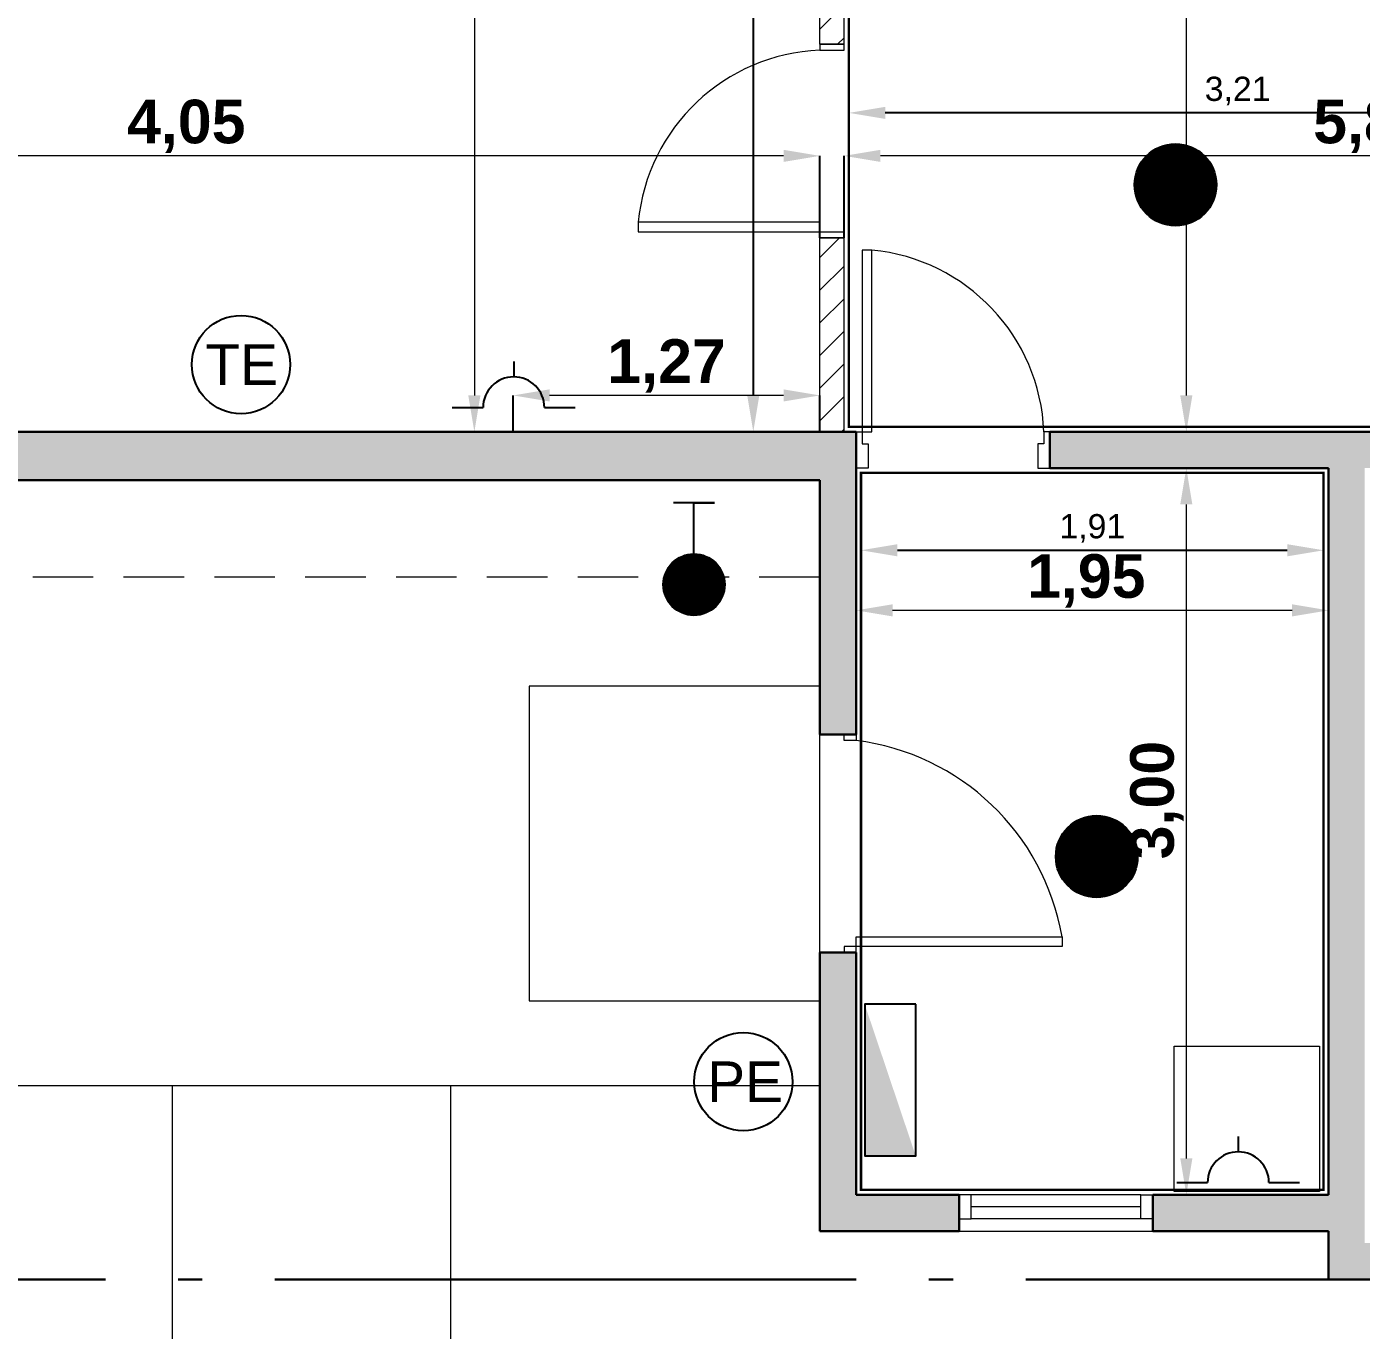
# Model space of a CAD drawing. Header units: millimetres. Extents: x 1434 to 1660, y 1457 to 1517.
# Drawn here: x 1524.13 to 1529.64, y 1486.88 to 1492.26 of the extents above; entities that cross this region are included whole.
import ezdxf

# ---------------------------------------------------------------- set-up
doc = ezdxf.new("R2010")
doc.units = ezdxf.units.MM
doc.linetypes.add('ACAD_ISO04W100', pattern=[30, 24, -3, 0, -3])
doc.linetypes.add('HIDDEN', pattern=[0.375, 0.25, -0.125])
for name, color, linetype, lineweight in [('0.1', 50, 'Continuous', 0), ('0.2', 40, 'Continuous', 20), ('0.3', 30, 'Continuous', 30), ('0.4', 20, 'Continuous', 40), ('carpinterias', 140, 'Continuous', 9), ('cotas', 104, 'Continuous', 18), ('gris', 251, 'Continuous', 18), ('L.M.', 160, 'ACAD_ISO04W100', 30), ('madera', 35, 'Continuous', 18), ('rojo muros', 232, 'Continuous', 18)]:
    doc.layers.add(name, color=color, linetype=linetype, lineweight=lineweight)
doc.layers.add('10-INST-ELEC-SIMB', color=6, linetype='Continuous')
doc.layers.add('2-Cotas Muros', color=7, linetype='Continuous')
doc.styles.add('ARIAL', font='ARIAL.TTF')
doc.styles.add('SANSSERIFBOLD', font='sasb____.pfb')
doc.styles.get("Standard").update_dxf_attribs({"font": 'ARIAL.TTF'})
doc.dimstyles.new('ISO-25', dxfattribs={"dimtxt": 2.5, "dimasz": 2.5, "dimexe": 1.25, "dimexo": 0.625, "dimtad": 1, "dimtxsty": 'Standard', "dimcen": 2.5, "dimadec": 0, "dimazin": 0, "dimtfac": 1, "dimtmove": 0, "dimatfit": 3, "dimfxl": 0, "dimarcsym": 0})
doc.dimstyles.new('mamp. cotas 1en100', dxfattribs={"dimtxt": 0.18, "dimasz": 0.15, "dimexe": 0.0685, "dimexo": 0, "dimgap": 0.03, "dimtad": 1, "dimtxsty": 'ARIAL', "dimcen": 2, "dimclrd": 250, "dimclre": 253, "dimadec": 0, "dimazin": 0, "dimtfac": 1, "dimtmove": 0, "dimatfit": 3, "dimfxl": 0, "dimarcsym": 0})

# ---------------------------------------------------------------- blocks, each defined once
blk = doc.blocks.new('CAM2')
at = {"layer": '0.1'}
for p, q in [((455.9949, -70.2022), (454.5189, -70.2022)), ((455.1995, -70.3575), (455.4181, -70.2022)), ((455.9951, -70.8786), (455.4181, -70.2022)), ((455.9949, -70.2022), (455.9953, -71.5522)), ((456.2555, -70.2022), (455.9949, -70.2022)), ((455.2157, -70.3597), (455.4139, -70.2167)), ((455.9473, -70.8178), (455.4139, -70.2167)), ((454.4033, -70.302), (454.4033, -71.4525)), ((455.9951, -70.8786), (455.1995, -70.3575)), ((455.9473, -70.8178), (455.2157, -70.3597)), ((455.9951, -70.8786), (455.1976, -71.3986)), ((455.9951, -70.8786), (455.4154, -71.5522)), ((455.9471, -70.9394), (455.2139, -71.3964)), ((455.9471, -70.9394), (455.4118, -71.5399)), ((455.1976, -71.3986), (455.4154, -71.5522)), ((455.2139, -71.3964), (455.4118, -71.5399)), ((454.5167, -71.5522), (455.9953, -71.5522)), ((456.2533, -71.5522), (455.9953, -71.5522))]:
    blk.add_line(p, q, dxfattribs=at)
at = {"layer": '0.1', "lineweight": 0}
blk.add_line((456.3533, -70.3046), (456.3533, -71.4542), dxfattribs=at)
at = {"layer": '0.1'}
blk.add_lwpolyline([(454.3783, -71.5772), (456.3783, -71.5772), (456.3783, -70.1772), (454.3783, -70.1772)], close=True, dxfattribs=at)
at = {"layer": '0.1', "lineweight": 0}
for points in [[(456.0445, -70.2768), (456.3014, -70.2768), (456.3014, -70.8401), (456.0445, -70.8401)], [(456.0445, -71.4821), (456.3014, -71.4821), (456.3014, -70.9188), (456.0445, -70.9188)]]:
    blk.add_lwpolyline(points, close=True, dxfattribs=at)
at = {"layer": '0.1'}
for centre, radius, start, end in [((454.5182, -70.3183), 0.1161, 89.6824, 171.9182), ((456.2529, -70.3026), 0.1004, 358.8322, 88.5295), ((454.5142, -71.4407), 0.1115, 186.0457, 271.2819), ((456.2565, -71.4555), 0.0968, 268.1228, 0.7932)]:
    blk.add_arc(centre, radius, start, end, dxfattribs=at)
at = {"layer": 'madera'}
for points in [[(455.9781, -70.1272), (456.3781, -70.1272), (456.3781, -69.7272), (455.9781, -69.7272)], [(455.9781, -71.6272), (456.3781, -71.6272), (456.3781, -72.0272), (455.9781, -72.0272)]]:
    blk.add_lwpolyline(points, close=True, dxfattribs=at)
blk = doc.blocks.new('*D19')
at = {"layer": 'cotas', "color": 0, "linetype": 'Continuous', "lineweight": -2}
for p, q in [((1526.5053, 1495.3359), (1525.9787, 1495.3359)), ((1526.6869, 1490.5859), (1525.9787, 1490.5859))]:
    blk.add_line(p, q, dxfattribs=at)
at = {"layer": 'cotas', "color": 0, "linetype": 'Continuous', "lineweight": 9}
blk.add_line((1525.9787, 1495.1859), (1525.9787, 1490.7359), dxfattribs=at)
at = {"layer": 'cotas', "color": 0, "linetype": 'Continuous'}
for points in [[(1525.9537, 1495.1859), (1526.0037, 1495.1859), (1525.9787, 1495.3359)], [(1525.9537, 1490.7359), (1526.0037, 1490.7359), (1525.9787, 1490.5859)]]:
    blk.add_solid(points, dxfattribs=at)
at = {"layer": 'Defpoints', "color": 0, "linetype": 'Continuous'}
for p in [(1526.5053, 1495.3359), (1525.9787, 1490.5859), (1526.6869, 1490.5859)]:
    blk.add_point(p, dxfattribs=at)
at = {"layer": 'cotas', "linetype": 'Continuous', "insert": (1525.8571, 1492.9609), "char_height": 0.18, "attachment_point": 5, "rotation": 90, "style": 'SANSSERIFBOLD'}
blk.add_mtext('4,75', dxfattribs=at)
blk = doc.blocks.new('*D20')
at = {"layer": 'cotas', "color": 0, "linetype": 'Continuous', "lineweight": -2}
for p, q in [((1529.4449, 1495.3359), (1528.9184, 1495.3359)), ((1529.6266, 1490.5859), (1528.9184, 1490.5859))]:
    blk.add_line(p, q, dxfattribs=at)
at = {"layer": 'cotas', "color": 0, "linetype": 'Continuous', "lineweight": 9}
blk.add_line((1528.9184, 1495.1859), (1528.9184, 1490.7359), dxfattribs=at)
at = {"layer": 'cotas', "color": 0, "linetype": 'Continuous'}
for points in [[(1528.8934, 1495.1859), (1528.9434, 1495.1859), (1528.9184, 1495.3359)], [(1528.8934, 1490.7359), (1528.9434, 1490.7359), (1528.9184, 1490.5859)]]:
    blk.add_solid(points, dxfattribs=at)
at = {"layer": 'Defpoints', "color": 0, "linetype": 'Continuous'}
for p in [(1529.4449, 1495.3359), (1528.9184, 1490.5859), (1529.6266, 1490.5859)]:
    blk.add_point(p, dxfattribs=at)
at = {"layer": 'cotas', "linetype": 'Continuous', "insert": (1528.7968, 1492.9609), "char_height": 0.18, "attachment_point": 5, "rotation": 90, "style": 'SANSSERIFBOLD'}
blk.add_mtext('4,75', dxfattribs=at)
blk = doc.blocks.new('*D21')
at = {"layer": 'cotas', "color": 0, "linetype": 'Continuous', "lineweight": -2}
for p, q in [((1529.4449, 1490.4359), (1528.9184, 1490.4359)), ((1529.5053, 1487.4359), (1528.9184, 1487.4359))]:
    blk.add_line(p, q, dxfattribs=at)
at = {"layer": 'cotas', "color": 0, "linetype": 'Continuous', "lineweight": 9}
blk.add_line((1528.9184, 1490.2859), (1528.9184, 1487.5859), dxfattribs=at)
at = {"layer": 'cotas', "color": 0, "linetype": 'Continuous'}
for points in [[(1528.8934, 1490.2859), (1528.9434, 1490.2859), (1528.9184, 1490.4359)], [(1528.8934, 1487.5859), (1528.9434, 1487.5859), (1528.9184, 1487.4359)]]:
    blk.add_solid(points, dxfattribs=at)
at = {"layer": 'Defpoints', "color": 0, "linetype": 'Continuous'}
for p in [(1529.4449, 1490.4359), (1528.9184, 1487.4359), (1529.5053, 1487.4359)]:
    blk.add_point(p, dxfattribs=at)
at = {"layer": 'cotas', "linetype": 'Continuous', "insert": (1528.7968, 1489.0651), "char_height": 0.18, "attachment_point": 5, "rotation": 90, "style": 'SANSSERIFBOLD'}
blk.add_mtext('3,00', dxfattribs=at)
blk = doc.blocks.new('*D26')
at = {"layer": 'cotas', "color": 0, "linetype": 'Continuous', "lineweight": -2}
for p, q in [((1523.3553, 1491.43), (1523.3553, 1491.7249)), ((1527.4053, 1491.3859), (1527.4053, 1491.7249))]:
    blk.add_line(p, q, dxfattribs=at)
at = {"layer": 'cotas', "color": 0, "linetype": 'Continuous', "lineweight": 9}
blk.add_line((1527.2553, 1491.7249), (1523.5053, 1491.7249), dxfattribs=at)
at = {"layer": 'cotas', "color": 0, "linetype": 'Continuous'}
for points in [[(1523.5053, 1491.7499), (1523.5053, 1491.6999), (1523.3553, 1491.7249)], [(1527.2553, 1491.7499), (1527.2553, 1491.6999), (1527.4053, 1491.7249)]]:
    blk.add_solid(points, dxfattribs=at)
at = {"layer": 'Defpoints', "color": 0, "linetype": 'Continuous'}
for p in [(1523.3553, 1491.7249), (1523.3553, 1491.43), (1527.4053, 1491.3859)]:
    blk.add_point(p, dxfattribs=at)
at = {"layer": 'cotas', "linetype": 'Continuous', "insert": (1524.7892, 1491.8465), "char_height": 0.18, "attachment_point": 5, "style": 'SANSSERIFBOLD'}
blk.add_mtext('4,05', dxfattribs=at)
blk = doc.blocks.new('*D27')
at = {"layer": 'cotas', "color": 0, "linetype": 'Continuous', "lineweight": -2}
for p, q in [((1527.5053, 1491.3859), (1527.5053, 1491.7249)), ((1533.3553, 1491.578), (1533.3553, 1491.7249))]:
    blk.add_line(p, q, dxfattribs=at)
at = {"layer": 'cotas', "color": 0, "linetype": 'Continuous', "lineweight": 9}
blk.add_line((1533.2053, 1491.7249), (1527.6553, 1491.7249), dxfattribs=at)
at = {"layer": 'cotas', "color": 0, "linetype": 'Continuous'}
for points in [[(1527.6553, 1491.7499), (1527.6553, 1491.6999), (1527.5053, 1491.7249)], [(1533.2053, 1491.7499), (1533.2053, 1491.6999), (1533.3553, 1491.7249)]]:
    blk.add_solid(points, dxfattribs=at)
at = {"layer": 'Defpoints', "color": 0, "linetype": 'Continuous'}
for p in [(1527.5053, 1491.7249), (1533.3553, 1491.578), (1527.5053, 1491.3859)]:
    blk.add_point(p, dxfattribs=at)
at = {"layer": 'cotas', "linetype": 'Continuous', "insert": (1529.6867, 1491.8465), "char_height": 0.18, "attachment_point": 5, "style": 'SANSSERIFBOLD'}
blk.add_mtext('5,85', dxfattribs=at)
blk = doc.blocks.new('*D29')
at = {"layer": 'cotas', "color": 0, "linetype": 'Continuous', "lineweight": -2}
blk.add_line((1527.5553, 1489.5868), (1527.5553, 1489.8484), dxfattribs=at)
at = {"layer": 'cotas', "color": 0, "linetype": 'Continuous', "lineweight": 9}
blk.add_line((1529.3553, 1489.8484), (1527.7053, 1489.8484), dxfattribs=at)
at = {"layer": 'cotas', "color": 0, "linetype": 'Continuous'}
for points in [[(1527.7053, 1489.8734), (1527.7053, 1489.8234), (1527.5553, 1489.8484)], [(1529.3553, 1489.8734), (1529.3553, 1489.8234), (1529.5053, 1489.8484)]]:
    blk.add_solid(points, dxfattribs=at)
at = {"layer": 'Defpoints', "color": 0, "linetype": 'Continuous'}
for p in [(1527.5553, 1489.8484), (1529.5053, 1489.8484), (1527.5553, 1489.5868)]:
    blk.add_point(p, dxfattribs=at)
at = {"layer": 'cotas', "linetype": 'Continuous', "insert": (1528.5053, 1489.97), "char_height": 0.18, "attachment_point": 5, "style": 'SANSSERIFBOLD'}
blk.add_mtext('1,95', dxfattribs=at)
blk = doc.blocks.new('SEPLN520')
at = {"color": 0}
blk.add_lwpolyline([(-0.4103, 0.3279), (-0.4103, 0.0471), (0.424, 0.0471), (0.424, 0.3279), (-0.4103, 0.3279)], dxfattribs=at)
blk.add_solid([(0.424, 0.3279), (0.424, 0.0471), (-0.4103, 0.0471)], dxfattribs=at)
blk = doc.blocks.new('SEPLN523')
at = {"color": 0}
blk.add_line((0.0009, 0.2926), (0.0009, 0.2081), dxfattribs=at)
at = {"color": 0, "linetype": 'Continuous'}
for p, q in [((-0.3371, 0.0391), (-0.1681, 0.0391)), ((0.1699, 0.0391), (0.3389, 0.0391))]:
    blk.add_line(p, q, dxfattribs=at)
blk.add_arc((0.0009, 0.0391), 0.169, 0, 180, dxfattribs=at)
blk = doc.blocks.new('*D71')
at = {"layer": 'cotas', "color": 0, "linetype": 'Continuous', "lineweight": -2}
for p, q in [((1526.1395, 1490.5859), (1526.1395, 1490.7359)), ((1527.4053, 1490.5859), (1527.4053, 1490.7359))]:
    blk.add_line(p, q, dxfattribs=at)
at = {"layer": 'cotas', "color": 0, "linetype": 'Continuous', "lineweight": 9}
blk.add_line((1527.2553, 1490.7359), (1526.2895, 1490.7359), dxfattribs=at)
at = {"layer": 'cotas', "color": 0, "linetype": 'Continuous'}
for points in [[(1526.2895, 1490.7609), (1526.2895, 1490.7109), (1526.1395, 1490.7359)], [(1527.2553, 1490.7609), (1527.2553, 1490.7109), (1527.4053, 1490.7359)]]:
    blk.add_solid(points, dxfattribs=at)
at = {"layer": 'Defpoints', "color": 0, "linetype": 'Continuous'}
for p in [(1526.1395, 1490.7359), (1526.1395, 1490.5859), (1527.4053, 1490.5859)]:
    blk.add_point(p, dxfattribs=at)
at = {"layer": 'cotas', "linetype": 'Continuous', "insert": (1526.7724, 1490.8575), "char_height": 0.18, "attachment_point": 5, "style": 'SANSSERIFBOLD'}
blk.add_mtext('1,27', dxfattribs=at)
blk = doc.blocks.new('SEPLN504')
at = {"color": 0, "const_width": 0.169}
blk.add_lwpolyline([(-0.0819, 0.0121, 1), (0.0871, 0.0121, 1)], format="xyb", close=True, dxfattribs=at)
at = {"color": 0}
blk.add_circle((0.0026, 0.0121), 0.169, dxfattribs=at)
blk = doc.blocks.new('SEPLN502')
at = {"color": 0}
for p, q in [((0, 0.2535), (0, 0)), ((-0.0845, 0), (0.0845, 0)), ((0, 0), (-0.0845, 0))]:
    blk.add_line(p, q, dxfattribs=at)
at = {"color": 0, "const_width": 0.12675}
blk.add_lwpolyline([(-0.063375, 0.338, 1), (0.063375, 0.338, 1)], format="xyb", close=True, dxfattribs=at)
at = {"color": 0}
blk.add_circle((0, 0.338), 0.12675, dxfattribs=at)
blk = doc.blocks.new('SEPLN517')
at = {"color": 0}
blk.add_circle((0, 0), 0.2704, dxfattribs=at)
at = {"color": 0, "style": 'ARIAL'}
blk.add_text('PE', height=0.22389, dxfattribs=at).set_placement((-0.1989, -0.112))
blk = doc.blocks.new('SEPLN521')
at = {"color": 0}
blk.add_circle((0, 0), 0.2704, dxfattribs=at)
at = {"color": 0, "style": 'ARIAL'}
blk.add_text('TE', height=0.22389, dxfattribs=at).set_placement((-0.1964, -0.112))
blk = doc.blocks.new('*D72')
at = {"layer": '2-Cotas Muros', "color": 253, "lineweight": -2}
for p, q in [((1527.5053, 1495.3359), (1527.0618, 1495.3359)), ((1527.5053, 1490.5859), (1527.0618, 1490.5859))]:
    blk.add_line(p, q, dxfattribs=at)
at = {"layer": '2-Cotas Muros', "color": 250, "lineweight": -2}
blk.add_line((1527.1303, 1495.1859), (1527.1303, 1490.7359), dxfattribs=at)
at = {"layer": '2-Cotas Muros', "color": 250}
for points in [[(1527.1053, 1495.1859), (1527.1553, 1495.1859), (1527.1303, 1495.3359)], [(1527.1053, 1490.7359), (1527.1553, 1490.7359), (1527.1303, 1490.5859)]]:
    blk.add_solid(points, dxfattribs=at)
at = {"layer": 'Defpoints', "color": 0}
for p in [(1527.5053, 1495.3359), (1527.1303, 1490.5859), (1527.5053, 1490.5859)]:
    blk.add_point(p, dxfattribs=at)
at = {"layer": '2-Cotas Muros', "color": 0, "insert": (1527.0404, 1492.9609), "char_height": 0.1, "attachment_point": 5, "rotation": 90, "style": 'ARIAL'}
blk.add_mtext('4,75', dxfattribs=at)
blk = doc.blocks.new('*D75')
at = {"layer": '2-Cotas Muros', "color": 253, "lineweight": -2}
for p, q in [((1527.5753, 1490.4159), (1527.5753, 1490.028)), ((1529.4853, 1490.4159), (1529.4853, 1490.028))]:
    blk.add_line(p, q, dxfattribs=at)
at = {"layer": '2-Cotas Muros', "color": 250, "lineweight": -2}
blk.add_line((1527.7253, 1490.0965), (1529.3353, 1490.0965), dxfattribs=at)
at = {"layer": '2-Cotas Muros', "color": 250}
for points in [[(1527.7253, 1490.1215), (1527.7253, 1490.0715), (1527.5753, 1490.0965)], [(1529.3353, 1490.1215), (1529.3353, 1490.0715), (1529.4853, 1490.0965)]]:
    blk.add_solid(points, dxfattribs=at)
at = {"layer": 'Defpoints', "color": 0}
for p in [(1527.5753, 1490.4159), (1529.4853, 1490.4159), (1529.4853, 1490.0965)]:
    blk.add_point(p, dxfattribs=at)
at = {"layer": '2-Cotas Muros', "color": 0, "insert": (1528.5303, 1490.1866), "char_height": 0.1, "attachment_point": 5, "style": 'ARIAL'}
blk.add_mtext('1,91', dxfattribs=at)
blk = doc.blocks.new('*D80')
at = {"layer": '2-Cotas Muros', "color": 253, "lineweight": -2}
for p, q in [((1527.5253, 1492.1659), (1527.5253, 1491.8339)), ((1530.7353, 1492.1659), (1530.7353, 1491.8339))]:
    blk.add_line(p, q, dxfattribs=at)
at = {"layer": '2-Cotas Muros', "color": 250, "lineweight": -2}
blk.add_line((1530.5853, 1491.9024), (1527.6753, 1491.9024), dxfattribs=at)
at = {"layer": '2-Cotas Muros', "color": 250}
for points in [[(1527.6753, 1491.9274), (1527.6753, 1491.8774), (1527.5253, 1491.9024)], [(1530.5853, 1491.9274), (1530.5853, 1491.8774), (1530.7353, 1491.9024)]]:
    blk.add_solid(points, dxfattribs=at)
at = {"layer": 'Defpoints', "color": 0}
for p in [(1527.5253, 1492.1659), (1530.7353, 1492.1659), (1527.5253, 1491.9024)]:
    blk.add_point(p, dxfattribs=at)
at = {"layer": '2-Cotas Muros', "color": 0, "insert": (1529.1303, 1491.9925), "char_height": 0.1, "attachment_point": 5, "style": 'ARIAL'}
blk.add_mtext('3,21', dxfattribs=at)

msp = doc.modelspace()

# ---------------------------------------------------------------- hatches: boundary and pattern name
at = {"layer": 'gris'}
h = msp.add_hatch(dxfattribs=at)
h.set_pattern_fill('LINE', color=10, scale=0.03, angle=45, style=0)
h.paths.add_polyline_path([(1527.50526, 1495.3359), (1527.40526, 1495.3359), (1527.40526, 1492.1859), (1527.50526, 1492.1859)])
h.paths.add_polyline_path([(1527.50526, 1491.3859), (1527.40526, 1491.3859), (1527.40526, 1490.5859), (1527.50526, 1490.5859)])
at = {"layer": 'rojo muros'}
h = msp.add_hatch(color=256, dxfattribs=at)
h.paths.add_polyline_path([(1533.05526, 1495.5359), (1532.80526, 1495.5359), (1532.80526, 1495.3359), (1532.85526, 1495.3359), (1532.85526, 1495.2859), (1533.05526, 1495.2859)])
h.paths.add_polyline_path([(1533.55526, 1490.5859), (1533.30526, 1490.5859), (1533.30526, 1490.4359), (1533.55526, 1490.4359)])
h.paths.add_polyline_path([(1533.30526, 1490.5859), (1533.25526, 1490.5859), (1533.25526, 1490.4859), (1533.28026, 1490.4859), (1533.28026, 1490.4359), (1533.30526, 1490.4359)])
h.paths.add_polyline_path([(1533.25526, 1490.5859), (1532.65526, 1490.5859), (1532.65526, 1490.4859), (1532.63026, 1490.4859), (1532.63026, 1490.4359), (1533.28026, 1490.4359), (1533.28026, 1490.4859), (1533.25526, 1490.4859)])
h.paths.add_polyline_path([(1532.65526, 1490.5859), (1532.60526, 1490.5859), (1532.60526, 1490.4359), (1532.63026, 1490.4359), (1532.63026, 1490.4859), (1532.65526, 1490.4859)])
h.paths.add_polyline_path([(1532.60526, 1490.5859), (1530.50526, 1490.5859), (1530.50526, 1490.4359), (1531.25526, 1490.4359), (1531.25526, 1487.2359), (1530.50526, 1487.2359), (1530.50526, 1487.0859), (1531.40526, 1487.0859), (1531.40526, 1490.4359), (1532.60526, 1490.4359)])
h.paths.add_polyline_path([(1529.65526, 1490.4359), (1529.70526, 1490.4359), (1529.70526, 1490.5859), (1528.35526, 1490.5859), (1528.35526, 1490.4359), (1529.50526, 1490.4359), (1529.50526, 1487.4359), (1528.78026, 1487.4359), (1528.78026, 1487.2859), (1529.50526, 1487.2859), (1529.50526, 1487.0859), (1529.70526, 1487.0859), (1529.70526, 1487.2359), (1529.65526, 1487.2359)])
h.paths.add_polyline_path([(1527.98026, 1487.4359), (1527.55526, 1487.4359), (1527.55526, 1488.4359), (1527.40526, 1488.4359), (1527.40526, 1487.2859), (1527.98026, 1487.2859)])
h.paths.add_polyline_path([(1527.55526, 1490.5859), (1523.35526, 1490.5859), (1523.35159, 1490.68136), (1523.15159, 1490.68136), (1523.15526, 1490.3859), (1527.40526, 1490.3859), (1527.40526, 1489.3359), (1527.55526, 1489.3359), (1527.55526, 1490.3859)])
h.paths.add_polyline_path([(1523.35526, 1494.4859), (1523.15526, 1494.4859), (1523.15526, 1491.48136), (1523.35159, 1491.48136)])
h.paths.add_polyline_path([(1524.10526, 1495.5359), (1523.15526, 1495.5359), (1523.15526, 1495.2859), (1523.35526, 1495.2859), (1523.35526, 1495.3359), (1524.10526, 1495.3359)])
h.paths.add_polyline_path([(1527.75526, 1495.5359), (1526.50526, 1495.5359), (1526.50526, 1495.3359), (1527.75526, 1495.3359)])
h.paths.add_polyline_path([(1530.80526, 1495.5359), (1530.15526, 1495.5359), (1530.15526, 1495.3359), (1530.80526, 1495.3359)])
h.paths.add_polyline_path([(1532.85526, 1493.21276), (1533.05526, 1493.21276), (1533.05526, 1494.7359), (1532.85526, 1494.7359)])
h.paths.add_polyline_path([(1533.55526, 1492.3359), (1530.75526, 1492.3359), (1530.75526, 1492.1859), (1533.35526, 1492.1859), (1533.35526, 1491.3859), (1533.55526, 1491.3859)])

# ---------------------------------------------------------------- linework, layer by layer
at = {"layer": '0.1', "linetype": 'HIDDEN'}
msp.add_line((1527.40526, 1489.9859), (1522.75526, 1489.9859), dxfattribs=at)
at = {"layer": '0.1'}
msp.add_line((1527.98026, 1487.2859), (1528.78026, 1487.2859), dxfattribs=at)
at = {"layer": '0.2', "color": 10}
for p, q in [((1527.40526, 1492.1859), (1527.40526, 1495.3359)), ((1527.50526, 1492.1859), (1527.50526, 1495.3359)), ((1527.40526, 1492.1859), (1527.50526, 1492.1859)), ((1527.40526, 1490.5859), (1527.40526, 1491.3859)), ((1527.40526, 1491.3859), (1527.50526, 1491.3859)), ((1527.50526, 1490.5859), (1527.50526, 1491.3859))]:
    msp.add_line(p, q, dxfattribs=at)
at = {"layer": '0.2'}
msp.add_lwpolyline([(1529.46791, 1487.44934), (1528.86791, 1487.44934), (1528.86791, 1488.04934), (1529.46791, 1488.04934)], close=True, dxfattribs=at)
at = {"layer": '0.3'}
for p, q in [((1527.55526, 1490.5859), (1523.35526, 1490.5859)), ((1527.55526, 1490.3859), (1527.55526, 1490.5859)), ((1529.70526, 1490.5859), (1528.35526, 1490.5859)), ((1528.35526, 1490.4359), (1528.35526, 1490.5859)), ((1529.50526, 1490.4359), (1528.35526, 1490.4359)), ((1529.50526, 1487.4359), (1529.50526, 1490.4359)), ((1527.40526, 1490.3859), (1523.15526, 1490.3859)), ((1527.40526, 1490.3859), (1527.40526, 1489.3359)), ((1527.55526, 1490.3859), (1527.55526, 1489.3359)), ((1527.55526, 1489.3359), (1527.40526, 1489.3359)), ((1527.55526, 1488.4359), (1527.40526, 1488.4359)), ((1527.40526, 1488.4359), (1527.40526, 1487.2859)), ((1527.55526, 1488.4359), (1527.55526, 1487.4359)), ((1527.98026, 1487.4359), (1527.55526, 1487.4359)), ((1527.98026, 1487.4359), (1527.98026, 1487.2859)), ((1528.78026, 1487.4359), (1528.78026, 1487.2859)), ((1529.50526, 1487.4359), (1528.78026, 1487.4359)), ((1527.40526, 1487.2859), (1527.98026, 1487.2859)), ((1528.78026, 1487.2859), (1529.50526, 1487.2859)), ((1529.50526, 1487.0859), (1529.50526, 1487.2859)), ((1529.50526, 1487.0859), (1529.70526, 1487.0859))]:
    msp.add_line(p, q, dxfattribs=at)
at = {"layer": '2-Cotas Muros', "color": 26, "linetype": 'HIDDEN', "ltscale": 0.8, "const_width": 0.01}
for points in [[(1527.52526, 1495.3159), (1527.52526, 1490.6059), (1533.33526, 1490.6059), (1533.33526, 1492.1659), (1530.73526, 1492.1659), (1530.73526, 1492.3559), (1532.83526, 1492.3559), (1532.83526, 1495.3159)], [(1529.48526, 1490.4159), (1527.57526, 1490.4159), (1527.57526, 1487.4559), (1529.48526, 1487.4559)]]:
    msp.add_lwpolyline(points, close=True, dxfattribs=at)
at = {"layer": 'carpinterias'}
for p, q in [((1528.73026, 1487.4359), (1528.03026, 1487.4359)), ((1528.73026, 1487.3859), (1528.03026, 1487.3859)), ((1528.73026, 1487.3359), (1528.03026, 1487.3359))]:
    msp.add_line(p, q, dxfattribs=at)
for points in [[(1528.03026, 1487.4359), (1527.98026, 1487.4359), (1527.98026, 1487.3359), (1528.03026, 1487.3359)], [(1528.73026, 1487.4359), (1528.78026, 1487.4359), (1528.78026, 1487.3359), (1528.73026, 1487.3359)]]:
    msp.add_lwpolyline(points, close=True, dxfattribs=at)
at = {"layer": 'gris'}
for p, q in [((1527.40526, 1488.4359), (1527.40526, 1489.3359)), ((1527.40526, 1487.8859), (1523.35526, 1487.8859)), ((1524.73026, 1487.8859), (1524.73026, 1479.0859)), ((1525.88026, 1487.8859), (1525.88026, 1479.0859))]:
    msp.add_line(p, q, dxfattribs=at)
msp.add_lwpolyline([(1527.40526, 1489.5359), (1526.20526, 1489.5359), (1526.20526, 1488.2359), (1527.40526, 1488.2359)], dxfattribs=at)
at = {"layer": 'L.M.', "color": 253, "ltscale": 0.1}
msp.add_line((1539.95526, 1487.0859), (1517.95526, 1487.0859), dxfattribs=at)
at = {"layer": 'madera'}
for points in [[(1527.50526, 1492.1859), (1527.40526, 1492.1859), (1527.40526, 1492.1609), (1527.50526, 1492.1609), (1527.50526, 1492.1609), (1527.50526, 1492.1609), (1527.50526, 1492.1859)], [(1527.50526, 1491.3859), (1527.40526, 1491.3859), (1527.40526, 1491.4109), (1527.50526, 1491.4109), (1527.50526, 1491.4109), (1527.50526, 1491.4109), (1527.50526, 1491.3859)], [(1527.55526, 1490.4359), (1527.55526, 1490.5859), (1527.58026, 1490.5859), (1527.58026, 1490.5359), (1527.60526, 1490.5359), (1527.60526, 1490.4359), (1527.55526, 1490.4359)], [(1528.35526, 1490.4359), (1528.35526, 1490.5859), (1528.33026, 1490.5859), (1528.33026, 1490.5359), (1528.30526, 1490.5359), (1528.30526, 1490.4359), (1528.35526, 1490.4359)], [(1527.50526, 1489.3359), (1527.55526, 1489.3359), (1527.55526, 1489.3109), (1527.50526, 1489.3109), (1527.50526, 1489.3109), (1527.50526, 1489.3109), (1527.50526, 1489.3359)], [(1527.50526, 1488.4359), (1527.55526, 1488.4359), (1527.55526, 1488.4609), (1527.50526, 1488.4609), (1527.50526, 1488.4609), (1527.50526, 1488.4609), (1527.50526, 1488.4359)]]:
    msp.add_lwpolyline(points, dxfattribs=at)
for points in [[(1526.65526, 1491.4109), (1527.40526, 1491.4109), (1527.40526, 1491.4509), (1526.65526, 1491.4509)], [(1527.58026, 1491.3359), (1527.58026, 1490.5859), (1527.62026, 1490.5859), (1527.62026, 1491.3359)], [(1528.40526, 1488.4609), (1527.55526, 1488.4609), (1527.55526, 1488.5009), (1528.40526, 1488.5009)]]:
    msp.add_lwpolyline(points, close=True, dxfattribs=at)
for centre, radius, start, end in [((1527.43659, 1491.37668), 0.78485, 92.28785, 174.57344), ((1527.54603, 1490.55457), 0.78485, 2.28785, 84.57344), ((1527.43368, 1488.33234), 0.98609, 9.84258, 82.91813)]:
    msp.add_arc(centre, radius, start, end, dxfattribs=at)

# ---------------------------------------------------------------- block references
at = {"layer": '0.4', "xscale": -1}
msp.add_blockref('CAM2', (1979.78356, 1564.13812), dxfattribs=at)
at = {"layer": '10-INST-ELEC-SIMB'}
for p in [(1528.87108, 1491.59338), (1528.54588, 1488.81998)]:
    msp.add_blockref('SEPLN504', p, dxfattribs=at)
at = {"layer": '10-INST-ELEC-SIMB', "xscale": 0.75, "yscale": 0.75, "zscale": 0.75}
for name, p in [('SEPLN521', (1525.01531, 1490.86332)), ('SEPLN523', (1526.1405, 1490.65636)), ('SEPLN517', (1527.08929, 1487.90244)), ('SEPLN523', (1529.1322, 1487.45651))]:
    msp.add_blockref(name, p, dxfattribs=at)
at = {"layer": '10-INST-ELEC-SIMB', "rotation": 180}
msp.add_blockref('SEPLN502', (1526.88559, 1490.29261), dxfattribs=at)
at = {"layer": '10-INST-ELEC-SIMB', "xscale": 0.75, "yscale": 0.75, "zscale": 0.75, "rotation": 270}
msp.add_blockref('SEPLN520', (1527.5551, 1487.91448), dxfattribs=at)

# ---------------------------------------------------------------- dimensions: what is measured, and where the dimension line sits
at = {"layer": '2-Cotas Muros', "color": 2}
dim = msp.add_linear_dim(base=(1527.13026, 1490.5859), p1=(1527.50526, 1495.3359), p2=(1527.50526, 1490.5859), angle=90, dimstyle='mamp. cotas 1en100', override={"dimtxt": 0.1}, dxfattribs=at)
dim.commit()
dim.dimension.update_dxf_attribs({"geometry": '*D72', "text_midpoint": (1527.04037, 1492.9609)})
for base, p1, p2, picture, middle in [((1527.52526, 1491.90239), (1530.73526, 1492.1659), (1527.52526, 1492.1659), '*D80', (1529.13026, 1491.99249)), ((1529.48526, 1490.09651), (1527.57526, 1490.4159), (1529.48526, 1490.4159), '*D75', (1528.53026, 1490.1866))]:
    dim = msp.add_linear_dim(base=base, p1=p1, p2=p2, dimstyle='mamp. cotas 1en100', override={"dimtxt": 0.1}, dxfattribs=at)
    dim.commit()
    dim.dimension.update_dxf_attribs({"geometry": picture, "text_midpoint": middle})
at = {"layer": 'cotas', "linetype": 'Continuous'}
for base, p1, p2, picture, middle in [((1525.97874, 1490.5859), (1526.50526, 1495.3359), (1526.68694, 1490.5859), '*D19', (1525.97874, 1492.9609)), ((1528.91843, 1490.5859), (1529.44494, 1495.3359), (1529.62663, 1490.5859), '*D20', (1528.91843, 1492.9609)), ((1528.91843, 1487.4359), (1529.44494, 1490.4359), (1529.50526, 1487.4359), '*D21', (1528.91843, 1489.06509))]:
    dim = msp.add_linear_dim(base=base, p1=p1, p2=p2, angle=90, dimstyle='ISO-25', override={"dimtxt": 0.18, "dimasz": 0.15, "dimexe": 0, "dimexo": 0, "dimgap": 0.01, "dimzin": 0, "dimtxsty": 'SANSSERIFBOLD', "dimclrt": 256, "dimlwd": 9}, dxfattribs=at)
    dim.commit()
    dim.dimension.update_dxf_attribs({"geometry": picture, "text_midpoint": middle, "dimtype": 160})
for base, p1, p2, picture, middle in [((1523.35526, 1491.7249), (1527.40526, 1491.3859), (1523.35526, 1491.43002), '*D26', (1524.78917, 1491.7249)), ((1527.50526, 1491.7249), (1533.35526, 1491.57799), (1527.50526, 1491.3859), '*D27', (1529.68666, 1491.7249)), ((1527.55526, 1489.84839), (1529.50526, 1489.84839), (1527.55526, 1489.58679), '*D29', (1528.50526, 1489.84839))]:
    dim = msp.add_linear_dim(base=base, p1=p1, p2=p2, dimstyle='ISO-25', override={"dimtxt": 0.18, "dimasz": 0.15, "dimexe": 0, "dimexo": 0, "dimgap": 0.01, "dimzin": 0, "dimtxsty": 'SANSSERIFBOLD', "dimclrt": 256, "dimlwd": 9}, dxfattribs=at)
    dim.commit()
    dim.dimension.update_dxf_attribs({"geometry": picture, "text_midpoint": middle, "dimtype": 160})
dim = msp.add_linear_dim(base=(1526.1395, 1490.7359), p1=(1527.40526, 1490.5859), p2=(1526.1395, 1490.5859), dimstyle='ISO-25', override={"dimtxt": 0.18, "dimasz": 0.15, "dimexe": 0, "dimexo": 0, "dimgap": 0.01, "dimzin": 0, "dimtxsty": 'SANSSERIFBOLD', "dimclrt": 256, "dimlwd": 9}, dxfattribs=at)
dim.commit()
dim.dimension.update_dxf_attribs({"geometry": '*D71', "text_midpoint": (1526.77238, 1490.85751)})

doc.saveas('drawing.dxf')
